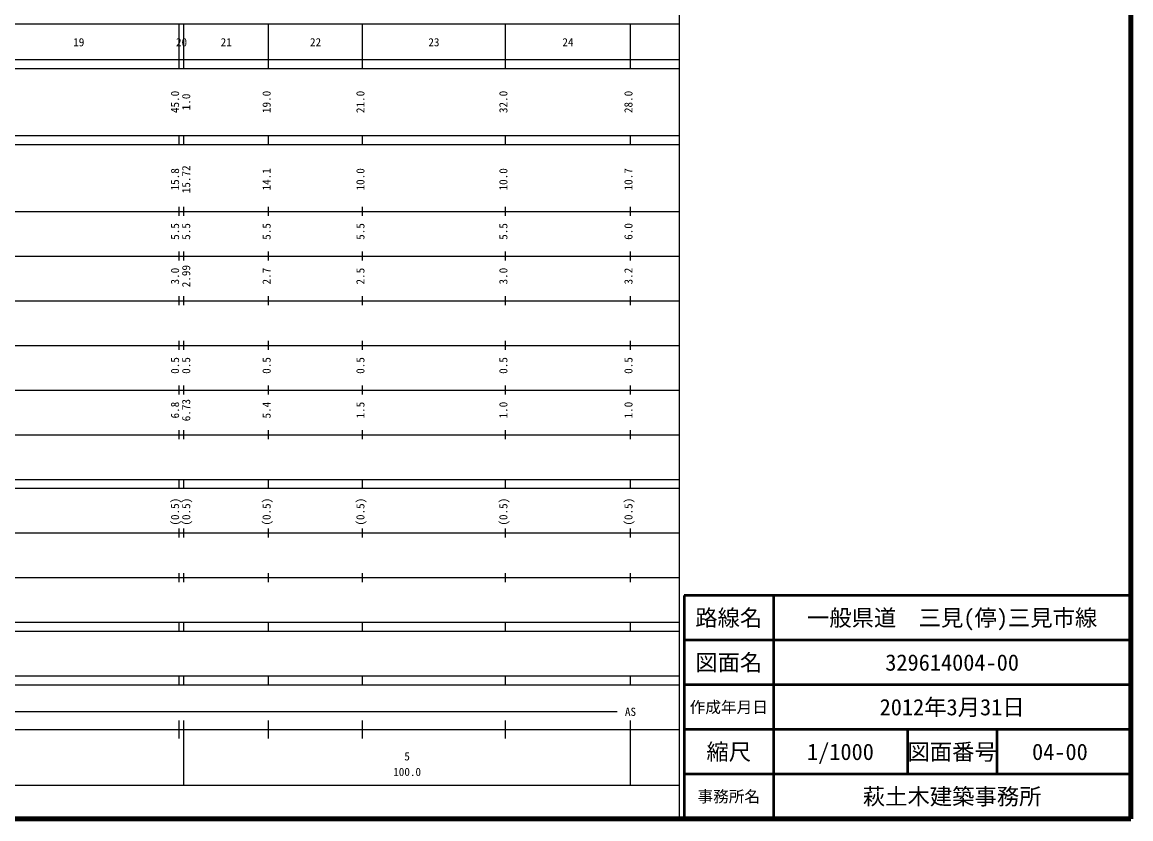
# Model space of a CAD drawing. Units: millimetres on the paper, enlarged 1000 times. Extents: x 40000 to 680000, y 20000 to 380000.
# Drawn here: x 431830 to 680000, y 20000 to 198357 of the extents above; entities that cross this region are included whole.
import ezdxf
from ezdxf.enums import TextEntityAlignment as Align

# ---------------------------------------------------------------- set-up
doc = ezdxf.new("R2010")
doc.units = ezdxf.units.MM
doc.header["$LTSCALE"] = 1000
for name, color, linetype, lineweight in [('M-TTL', 2, 'Continuous', 140), ('M-TTL-BAND', 7, 'Continuous', 25), ('M-TTL-FRAM', 2, 'Continuous', 50), ('M-TTL-LINE', 7, 'Continuous', 50)]:
    doc.layers.add(name, color=color, linetype=linetype, lineweight=lineweight)
doc.layers.add('M-TTL-TXT', color=7, linetype='Continuous')
doc.styles.add('ＭＳ ゴシック', font='')
doc.styles.get('ＭＳ ゴシック').set_extended_font_data('MS Gothic')

msp = doc.modelspace()

# ---------------------------------------------------------------- linework, layer by layer
at = {"layer": 'M-TTL'}
for p, q in [((680000, 20000), (680000, 380000)), ((40000, 20000), (680000, 20000))]:
    msp.add_line(p, q, dxfattribs=at)
at = {"layer": 'M-TTL-BAND'}
for p, q in [((579000, 20000), (579000, 370000)), ((68000, 198000), (579000, 198000)), ((467000, 188000), (467000, 198000)), ((468000, 188000), (468000, 198000)), ((487000, 188000), (487000, 198000)), ((508000, 188000), (508000, 198000)), ((540000, 188000), (540000, 198000)), ((568000, 188000), (568000, 198000)), ((40000, 190000), (579000, 190000)), ((40000, 188000), (579000, 188000)), ((40000, 173000), (579000, 173000)), ((467000, 171000), (467000, 173000)), ((468000, 171000), (468000, 173000)), ((487000, 171000), (487000, 173000)), ((508000, 171000), (508000, 173000)), ((540000, 171000), (540000, 173000)), ((568000, 171000), (568000, 173000)), ((40000, 171000), (579000, 171000)), ((467000, 155000), (467000, 157000)), ((468000, 155000), (468000, 157000)), ((487000, 155000), (487000, 157000)), ((508000, 155000), (508000, 157000)), ((540000, 155000), (540000, 157000)), ((568000, 155000), (568000, 157000)), ((40000, 156000), (579000, 156000)), ((467000, 145000), (467000, 147000)), ((468000, 145000), (468000, 147000)), ((487000, 145000), (487000, 147000)), ((508000, 145000), (508000, 147000)), ((540000, 145000), (540000, 147000)), ((568000, 145000), (568000, 147000)), ((46000, 146000), (579000, 146000)), ((467000, 135000), (467000, 137000)), ((468000, 135000), (468000, 137000)), ((487000, 135000), (487000, 137000)), ((508000, 135000), (508000, 137000)), ((540000, 135000), (540000, 137000)), ((568000, 135000), (568000, 137000)), ((52000, 136000), (579000, 136000)), ((467000, 125000), (467000, 127000)), ((468000, 125000), (468000, 127000)), ((487000, 125000), (487000, 127000)), ((508000, 125000), (508000, 127000)), ((540000, 125000), (540000, 127000)), ((568000, 125000), (568000, 127000)), ((46000, 126000), (579000, 126000)), ((467000, 115000), (467000, 117000)), ((468000, 115000), (468000, 117000)), ((487000, 115000), (487000, 117000)), ((508000, 115000), (508000, 117000)), ((540000, 115000), (540000, 117000)), ((568000, 115000), (568000, 117000)), ((52000, 116000), (579000, 116000)), ((467000, 105000), (467000, 107000)), ((468000, 105000), (468000, 107000)), ((487000, 105000), (487000, 107000)), ((508000, 105000), (508000, 107000)), ((540000, 105000), (540000, 107000)), ((568000, 105000), (568000, 107000)), ((46000, 106000), (579000, 106000)), ((40000, 96000), (579000, 96000)), ((467000, 94000), (467000, 96000)), ((468000, 94000), (468000, 96000)), ((487000, 94000), (487000, 96000)), ((508000, 94000), (508000, 96000)), ((540000, 94000), (540000, 96000)), ((568000, 94000), (568000, 96000)), ((40000, 94000), (579000, 94000)), ((467000, 83000), (467000, 85000)), ((468000, 83000), (468000, 85000)), ((487000, 83000), (487000, 85000)), ((508000, 83000), (508000, 85000)), ((540000, 83000), (540000, 85000)), ((568000, 83000), (568000, 85000)), ((49000, 84000), (579000, 84000)), ((467000, 73000), (467000, 75000)), ((468000, 73000), (468000, 75000)), ((487000, 73000), (487000, 75000)), ((508000, 73000), (508000, 75000)), ((540000, 73000), (540000, 75000)), ((568000, 73000), (568000, 75000)), ((40000, 74000), (579000, 74000)), ((40000, 64000), (579000, 64000)), ((467000, 62000), (467000, 64000)), ((468000, 62000), (468000, 64000)), ((487000, 62000), (487000, 64000)), ((508000, 62000), (508000, 64000)), ((540000, 62000), (540000, 64000)), ((568000, 62000), (568000, 64000)), ((40000, 62000), (579000, 62000)), ((40000, 52000), (579000, 52000)), ((40000, 50000), (579000, 50000)), ((467000, 50000), (467000, 52000)), ((468000, 50000), (468000, 52000)), ((487000, 50000), (487000, 52000)), ((508000, 50000), (508000, 52000)), ((540000, 50000), (540000, 52000)), ((568000, 50000), (568000, 52000)), ((71000, 44000), (565000, 44000)), ((40000, 40000), (579000, 40000)), ((467000, 38000), (467000, 42000)), ((468000, 27500), (468000, 42000)), ((487000, 38000), (487000, 42000)), ((508000, 38000), (508000, 42000)), ((540000, 38000), (540000, 42000)), ((568000, 27500), (568000, 42000)), ((68000, 27500), (579000, 27500))]:
    msp.add_line(p, q, dxfattribs=at)
at = {"layer": 'M-TTL-FRAM'}
for p, q in [((680000, 70000), (580000, 70000)), ((580000, 70000), (580000, 20000))]:
    msp.add_line(p, q, dxfattribs=at)
at = {"layer": 'M-TTL-LINE'}
for p, q in [((600000, 70000), (600000, 20000)), ((680000, 60000), (580000, 60000)), ((680000, 50000), (580000, 50000)), ((680000, 40000), (580000, 40000)), ((630000, 40000), (630000, 30000)), ((650000, 40000), (650000, 30000)), ((680000, 30000), (580000, 30000))]:
    msp.add_line(p, q, dxfattribs=at)

# ---------------------------------------------------------------- texts
at = {"layer": 'M-TTL-BAND', "style": 'ＭＳ ゴシック'}
for s, p in [('19', (444500, 192405)), ('20', (467500, 192405)), ('21', (477500, 192405)), ('22', (497500, 192405)), ('23', (524000, 192405)), ('24', (554000, 192405)), ('AS', (568000, 42500)), ('5', (518000, 32523)), ('100.0', (518000, 29033))]:
    msp.add_text(s, height=1833, dxfattribs=at).set_placement(p, align=Align.BOTTOM_CENTER)
for s, p in [('45.0', (467500, 180500)), ('1.0', (470000, 180500)), ('19.0', (488000, 180500)), ('21.0', (509000, 180500)), ('32.0', (541000, 180500)), ('28.0', (569000, 180500)), ('15.8', (467500, 163174)), ('15.72', (470000, 163174)), ('14.1', (488000, 163174)), ('10.0', (509000, 163174)), ('10.0', (541000, 163174)), ('10.7', (569000, 163174)), ('5.5', (467500, 151500)), ('5.5', (470000, 151500)), ('5.5', (488000, 151500)), ('5.5', (509000, 151500)), ('5.5', (541000, 151500)), ('6.0', (569000, 151500)), ('3.0', (467500, 141500)), ('2.99', (470000, 141500)), ('2.7', (488000, 141500)), ('2.5', (509000, 141500)), ('3.0', (541000, 141500)), ('3.2', (569000, 141500)), ('0.5', (467500, 121500)), ('0.5', (470000, 121500)), ('0.5', (488000, 121500)), ('0.5', (509000, 121500)), ('0.5', (541000, 121500)), ('0.5', (569000, 121500)), ('6.8', (467500, 111500)), ('6.73', (470000, 111500)), ('5.4', (488000, 111500)), ('1.5', (509000, 111500)), ('1.0', (541000, 111500)), ('1.0', (569000, 111500)), ('(0.5)', (467500, 88764)), ('(0.5)', (470000, 88764)), ('(0.5)', (488000, 88764)), ('(0.5)', (509000, 88764)), ('(0.5)', (541000, 88764)), ('(0.5)', (569000, 88764))]:
    msp.add_text(s, height=1833, rotation=90, dxfattribs=at).set_placement(p, align=Align.BOTTOM_CENTER)
at = {"layer": 'M-TTL-TXT', "style": 'ＭＳ ゴシック'}
for s, height, p in [('路線名', 3666, (590000, 65000)), ('路線名', 3666, (590000, 65000)), ('一般県道\u3000三見(停)三見市線', 3666, (640000, 65000)), ('図面名', 3666, (590000, 55000)), ('図面名', 3666, (590000, 55000)), ('329614004-00', 3666, (640000, 55000)), ('2012年3月31日', 3666, (640000, 45000)), ('作成年月日', 2566, (590000, 45000)), ('作成年月日', 2566, (590000, 45000)), ('縮尺', 3666, (590000, 35000)), ('縮尺', 3666, (590000, 35000)), ('図面番号', 3666, (640000, 35000)), ('図面番号', 3666, (640000, 35000)), ('1/1000', 3666, (615000, 35000)), ('04-00', 3666, (664125, 35000)), ('萩土木建築事務所', 3666, (640000, 25000)), ('事務所名', 2566, (590000, 25000)), ('事務所名', 2566, (590000, 25000))]:
    msp.add_text(s, height=height, dxfattribs=at).set_placement(p, align=Align.MIDDLE_CENTER)

doc.saveas('drawing.dxf')
